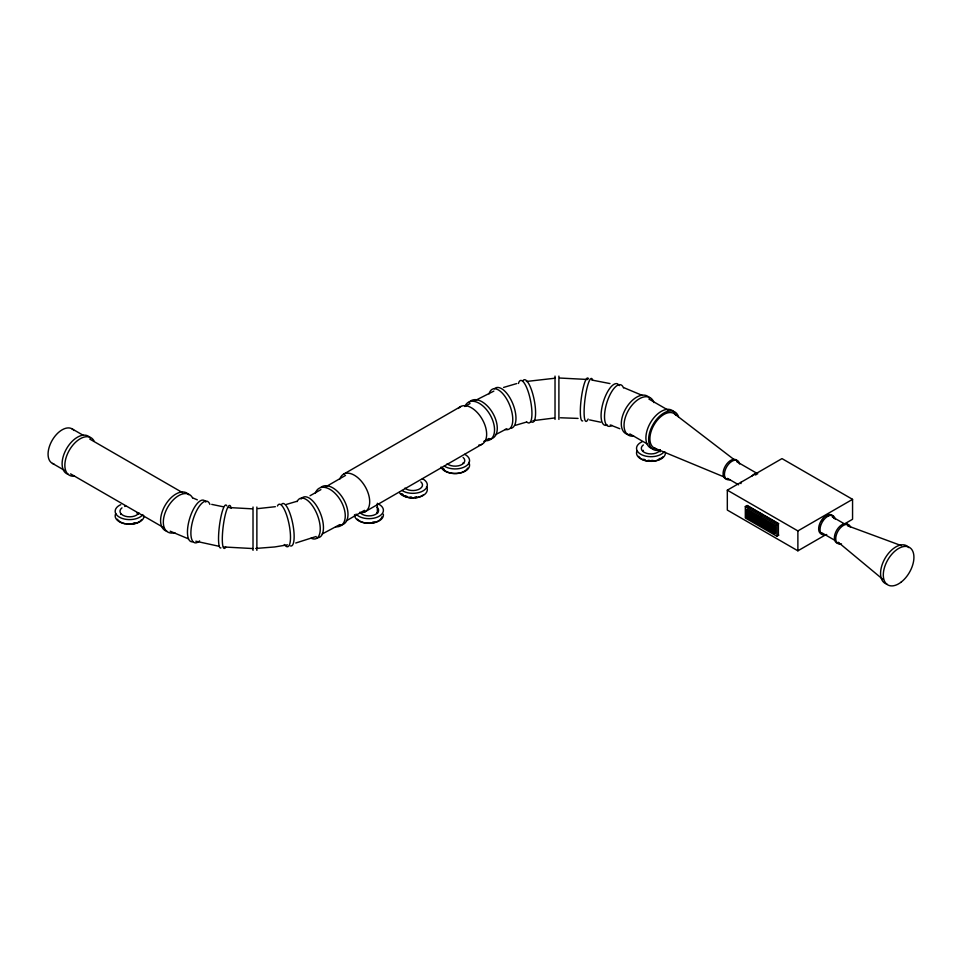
<?xml version="1.0" encoding="UTF-8"?>
<svg xmlns="http://www.w3.org/2000/svg" width="962" height="962" viewBox="0 0 962 962"><rect width="100%" height="100%" fill="white"/><g stroke="black" fill="none" stroke-linecap="round" stroke-linejoin="round"><path stroke-width="1.44" d="M343.903 473.989L460.858 406.457M320.899 489.634L310.041 495.743M326.082 486.64L345.538 475.408M464.85 406.517L470.033 403.523M475.228 400.529L493.843 391.113M339.827 524.567L322.258 533.946M346.32 520.827L364.466 510.341M483.79 441.45L488.973 438.456M495.454 434.716L506.89 428.715M364.863 511.88L481.818 444.348M825.228 535.04L797.883 550.817L727.32 510.076L727.32 490.175L781.986 458.609L852.56 499.35L852.56 519.264L845.105 523.568M778.763 535.137L776.887 536.219L745.322 517.989L745.322 506.517L747.197 505.435L762.986 514.55L761.098 515.632M745.322 506.517L776.887 524.747L778.763 523.653L764.189 515.247M727.32 490.175L797.883 530.916L852.56 499.35M316.197 536.495L295.743 543.013M503.583 387.433L516.714 383.573M515.476 425.3L525.998 422.21M296.981 501.286L286.46 504.389M526.382 381.481L555.242 378.186M532.9 420.683L554.497 417.977M287.482 544.853L274.723 546.957L255.748 548.448M275.348 506.697L257.96 508.609M559.668 378.03L587.517 379.473M560.401 417.773L578.066 418.41M252.068 508.826L228.595 507.539M252.802 548.556L223.497 546.957M591.822 380.05L609.98 383.573M219.204 546.32L195.803 541.209M589.586 419.901L600.709 422.21M222.871 506.697L211.76 504.389M624.097 387.782L642.279 395.406M610.245 424.963L619.817 428.715M188.36 538.816L170.19 531.192M847.366 525.685L901.37 545.646M654.328 448.039L724.771 477.236M192.64 497.871L197.33 499.843M648.869 399.026L668.049 410.101M736.772 461.7L757.755 473.809M832.142 516.762L844.359 523.809M727.537 478.379L738.648 484.8M821.692 532.744L835.124 540.5M629.918 433.946L647.594 444.155M746.825 505.651L778.39 523.869L778.39 535.353M775.372 526.671L746.837 510.197L746.837 509.114L775.372 525.589L775.372 533.621L746.837 517.159L775.372 533.188M775.372 527.116L746.837 510.642L775.372 527.549M775.372 527.982L746.837 511.507L775.372 528.415M775.372 528.847L746.837 512.373L775.372 529.28M775.372 529.713L746.837 513.239L775.372 530.146M775.372 530.591L746.837 514.117L775.372 531.024M775.372 531.457L746.837 514.983L775.372 531.89M775.372 532.323L746.837 515.848L775.372 532.756M71.741 428.667L83.333 435.365M89.779 439.081L182.527 492.628M52.501 463.431L64.129 470.141M70.587 473.869L163.588 527.561M674.771 414.069L734.992 460.269M838.203 542.231L882.767 579.256M797.883 530.916L797.883 550.817M776.887 524.747L776.887 536.219M740.993 482.287L740.993 483.585M558.898 376.094L558.898 419.408M555.026 376.094L555.026 419.408M377.357 503.246L377.357 513.455M256.878 507.034L256.878 550.348M253.018 507.034L253.018 550.348M339.814 479.052A21.657 12.506 60 0 1 364.863 486.087A21.657 12.506 60 0 1 360.016 512.626M458.405 408.465A21.657 12.506 60 0 1 482.503 419.745A21.657 12.506 60 0 1 478.715 445.165M727.909 479.064A10.835 6.253 -60 0 1 725.48 465.8A10.835 6.253 -60 0 1 738.01 462.277M730.182 479.665A10.835 6.253 -60 0 1 724.47 473.472A10.835 6.253 -60 0 1 731.769 461.351A10.835 6.253 -60 0 1 739.61 464.009M751.55 476.274A10.835 6.253 -60 0 1 757.19 473.015M755.735 474.819A10.835 6.253 -60 0 1 756.697 474.326M629.232 434.632A21.657 12.506 -60 0 1 625.444 409.211A21.657 12.506 -60 0 1 649.542 397.931M633.705 436.147A21.657 12.506 -60 0 1 628.859 409.62A21.657 12.506 -60 0 1 653.907 402.585M839.213 543.326A10.835 6.253 -60 0 1 836.796 530.062A10.835 6.253 -60 0 1 849.314 526.539M841.497 543.927A10.835 6.253 -60 0 1 837.818 531.433A10.835 6.253 -60 0 1 850.685 527.332M518.446 383.477A21.657 5.784 78.7 0 1 530.315 399.531A21.657 5.784 78.7 0 1 526.611 421.765M523.039 380.591A21.657 5.784 78.7 0 1 534.235 400.132A21.657 5.784 78.7 0 1 531.12 421.765M821.801 534.15A10.835 6.253 -60 0 1 822.197 519.3A10.835 6.253 -60 0 1 833.826 518.398M826.719 534.511A10.835 6.253 -60 0 1 820.021 529.425A10.835 6.253 -60 0 1 827.031 516.75A10.835 6.253 -60 0 1 835.196 519.191M422.426 478.727A14.454 8.345 0 0 1 423.088 490.885A14.454 8.345 0 0 1 402.02 490.5M420.839 481.854A9.644 5.568 0 0 1 418.29 489.586A9.644 5.568 0 0 1 404.882 488.119M426.467 486.784A14.454 8.345 0 0 1 417.761 497.462A14.454 8.345 0 0 1 399.254 492.436M416.498 496.849A13.035 7.528 0 0 1 414.899 497.053M411.628 497.113A13.035 7.528 0 0 1 410.016 496.957M406.938 496.32A13.035 7.528 0 0 1 405.531 495.839M403.078 494.588A13.035 7.528 0 0 1 402.08 493.843M423.16 494.985A13.035 7.528 0 0 1 414.899 497.811M413.275 497.895A13.035 7.528 0 0 1 404.232 496.019M403.078 495.346A13.035 7.528 0 0 1 401.238 493.795M220.935 547.871A21.657 3.8 -82.8 0 1 219.589 524.627A21.657 3.8 -82.8 0 1 226.755 505.808M225.793 547.137A21.657 3.8 -82.8 0 1 223.364 525.108A21.657 3.8 -82.8 0 1 231.157 508.381M378.523 504.064A14.454 8.345 0 0 1 377.825 516.919A14.454 8.345 0 0 1 356.084 514.117M376.948 507.19A9.644 5.568 0 0 1 373.352 515.283A9.644 5.568 0 0 1 359.884 512.217M383.357 514.165A14.454 8.345 0 0 1 369.42 523.292A14.454 8.345 0 0 1 354.521 514.694M374.146 521.861A13.035 7.528 0 0 1 372.607 522.186M381.842 516.895A13.035 7.528 0 0 1 381.493 517.809M380.94 518.698A13.035 7.528 0 0 1 380.194 519.54M379.268 520.322A13.035 7.528 0 0 1 357.347 519.131M376.948 512.578A9.644 5.568 0 0 1 377.561 513.179M886.88 584.078A21.657 12.506 -60 0 1 885.401 557.732A21.657 12.506 -60 0 1 908.813 547.631M464.682 454.329A14.454 8.345 0 0 1 465.343 466.486A14.454 8.345 0 0 1 444.276 466.101M463.107 457.455A9.644 5.568 0 0 1 460.545 465.187A9.644 5.568 0 0 1 447.138 463.72M468.722 462.385A14.454 8.345 0 0 1 459.163 473.232A14.454 8.345 0 0 1 441.017 467.039M444.336 469.444A13.035 7.528 0 0 1 443.506 468.626M467.64 468.073A13.035 7.528 0 0 1 456.349 473.46A13.035 7.528 0 0 1 443.506 469.384M442.857 468.518A13.035 7.528 0 0 1 442.4 467.616M463.107 462.842A9.644 5.568 0 0 1 463.72 463.443M819.889 525.697A9.536 5.507 -60 0 1 820.201 524.603M821.692 521.392A9.536 5.507 -60 0 1 823.051 519.456M827.152 516.185A9.536 5.507 -60 0 1 827.981 515.885M142.893 514.574A14.454 8.345 0 0 1 120.767 517.857A14.454 8.345 0 0 1 120.767 504.665M138.889 512.818A9.644 5.568 0 0 1 125.24 516.221A9.644 5.568 0 0 1 121.994 507.852M124.711 506.469A9.644 5.568 0 0 1 125.794 506.144M144.072 516.149A14.454 8.345 0 0 1 127.357 524.134A14.454 8.345 0 0 1 115.741 513.564M134.8 522.799A13.035 7.528 0 0 1 133.261 523.124M120.767 514.442A9.644 5.568 0 0 1 121.32 513.816M136.857 512.962A9.644 5.568 0 0 1 138.215 514.117M141.594 519.636A13.035 7.528 0 0 1 140.849 520.478M139.923 521.26A13.035 7.528 0 0 1 126.78 524.001M125.204 523.737A13.035 7.528 0 0 1 117.352 519.203M68.422 474.398A21.657 12.506 -60 0 1 66.943 448.051A21.657 12.506 -60 0 1 90.356 437.95M74.519 476.166A21.657 12.506 -60 0 1 68.999 450.805A21.657 12.506 -60 0 1 94.023 440.933M174.819 532.647A21.657 12.506 -60 0 1 166.835 508.862A21.657 12.506 -60 0 1 192.484 497.787M166.895 531.24A21.657 12.506 -60 0 1 165.416 504.894A21.657 12.506 -60 0 1 188.829 494.793M53.86 463.949A19.865 11.472 -60 0 1 52.501 439.778A19.865 11.472 -60 0 1 73.99 430.507M664.237 451.671A14.454 8.345 0 0 1 642.111 454.942A14.454 8.345 0 0 1 642.111 441.762M660.233 449.903A9.644 5.568 0 0 1 646.584 453.318A9.644 5.568 0 0 1 643.337 444.937M665.355 452.2A14.454 8.345 0 0 1 649.603 461.291A14.454 8.345 0 0 1 637.084 450.649M660.185 458.309A13.035 7.528 0 0 1 658.958 458.934M653.006 460.413A13.035 7.528 0 0 1 651.37 460.509M649.735 460.473A13.035 7.528 0 0 1 648.123 460.329M645.045 459.692A13.035 7.528 0 0 1 643.638 459.211M642.664 450.901A9.644 5.568 0 0 1 643.337 450.324M658.2 450.06A9.644 5.568 0 0 1 660.04 451.851M662.938 456.734A13.035 7.528 0 0 1 651.37 461.267M649.735 461.231A13.035 7.528 0 0 1 641.185 458.718M640.187 457.972A13.035 7.528 0 0 1 638.696 456.289M192.628 541.786A21.657 8.141 -73.3 0 1 190.163 516.931A21.657 8.141 -73.3 0 1 205.844 502.092M199.615 540.909A21.657 8.141 -73.3 0 1 192.797 520.562A21.657 8.141 -73.3 0 1 209.884 504.389M588.155 419.035A21.657 3.8 -82.8 0 1 584.812 400.793A21.657 3.8 -82.8 0 1 592.664 380.17M582.719 420.863A21.657 3.8 -82.8 0 1 581.385 397.619A21.657 3.8 -82.8 0 1 588.552 378.8M277.429 506.024A21.657 5.784 78.7 0 1 289.394 525.973A21.657 5.784 78.7 0 1 284.295 544.504M281.601 504.365A21.657 5.784 78.7 0 1 292.52 522.582A21.657 5.784 78.7 0 1 290.476 545.935M612 425.396A21.657 8.141 -73.3 0 1 606.806 402.789A21.657 8.141 -73.3 0 1 623.508 387.926M618.734 384.656A21.657 8.141 -73.3 0 1 619.468 385.63M607.383 425.012A21.657 8.141 -73.3 0 1 602.633 404.377A21.657 8.141 -73.3 0 1 617.881 383.982M297.114 501.611A21.657 9.921 68.6 0 1 317.448 515.211A21.657 9.921 68.6 0 1 311.111 538.215M301.046 499.037A21.657 9.921 68.6 0 1 320.154 512.698A21.657 9.921 68.6 0 1 317.147 537.746M653.835 448.833A21.657 12.506 -60 0 1 650.047 423.424A21.657 12.506 -60 0 1 674.146 412.145M660.136 449.988A21.657 12.506 -60 0 1 652.777 425A21.657 12.506 -60 0 1 678.511 416.786M494.456 388.684A21.657 9.921 68.6 0 1 512.674 403.379A21.657 9.921 68.6 0 1 510.954 428.33M489.069 393.879A21.657 9.921 68.6 0 1 508.934 403.391A21.657 9.921 68.6 0 1 505.086 429.449M320.887 487.373A21.657 12.506 60 0 1 344.48 500.998A21.657 12.506 60 0 1 340.055 525.216M315.38 493.157A21.657 12.506 60 0 1 340.428 500.192A21.657 12.506 60 0 1 335.582 526.731M469.035 402.465A21.657 12.506 60 0 1 493.133 413.756A21.657 12.506 60 0 1 489.345 439.165M465.38 405.459A21.657 12.506 60 0 1 490.392 415.331A21.657 12.506 60 0 1 484.872 440.692M655.687 448.557A19.865 11.472 -60 0 1 654.328 424.386A19.865 11.472 -60 0 1 675.805 415.115M755.218 474.651A9.536 5.507 -60 0 1 756.048 474.362M901.166 582.106A21.657 12.506 -60 0 0 910.413 548.063A21.657 12.506 -60 0 0 884.258 568.265A21.657 12.506 -60 0 0 901.166 582.106"/></g></svg>
